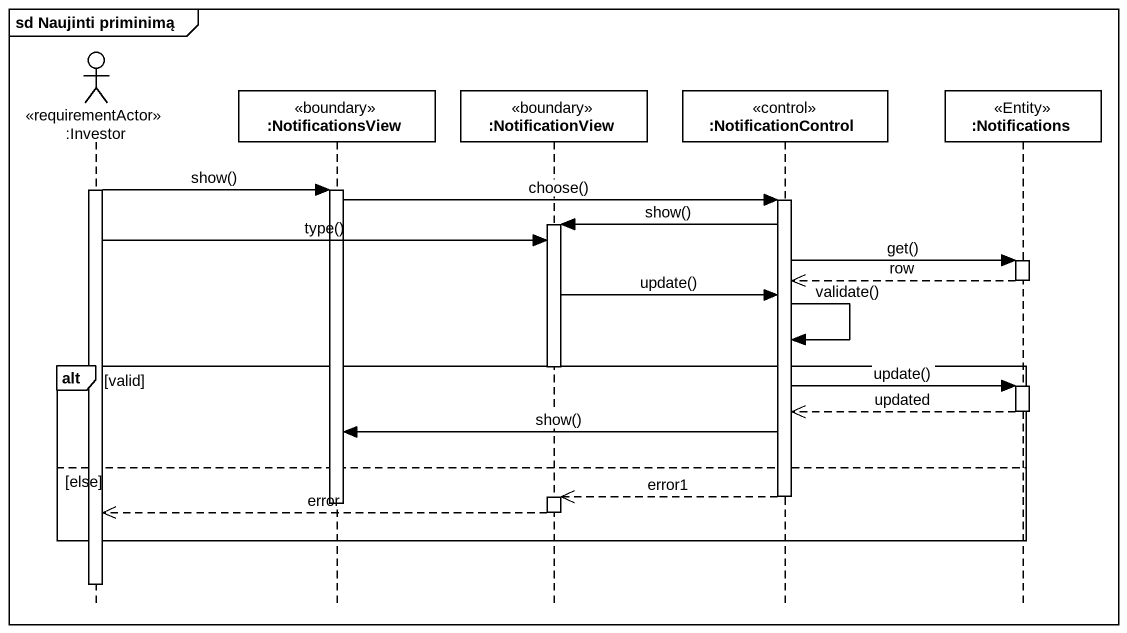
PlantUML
@startuml
mainframe sd Naujinti priminimą
hide footbox
actor ":Investor" as Investor <<requirementActor>>
participant ":NotificationsView" as NotificationsView <<boundary>>
participant ":NotificationView" as NotificationView <<boundary>>
participant ":NotificationControl" as NotificationControl <<control>>
participant ":Notifications" as Notifications <<Entity>>

activate Investor
Investor -> NotificationsView : show()
activate NotificationsView
NotificationsView -> NotificationControl : choose()
activate NotificationControl
NotificationControl -> NotificationView : show()
activate NotificationView
Investor -> NotificationView : type()
NotificationControl -> Notifications : get()
activate Notifications
Notifications -->> NotificationControl : row
deactivate Notifications
NotificationView -> NotificationControl : update()
NotificationControl -> NotificationControl : validate()
alt valid
  deactivate NotificationView
  NotificationControl -> Notifications : update()
  activate Notifications
  Notifications -->> NotificationControl : updated
  deactivate Notifications
  NotificationControl -> NotificationsView : show()
else else
  NotificationControl -->> NotificationView : error1
  deactivate NotificationControl
  activate NotificationView
  deactivate NotificationsView
  NotificationView -->> Investor : error
  deactivate NotificationView
end
deactivate Investor
@enduml
